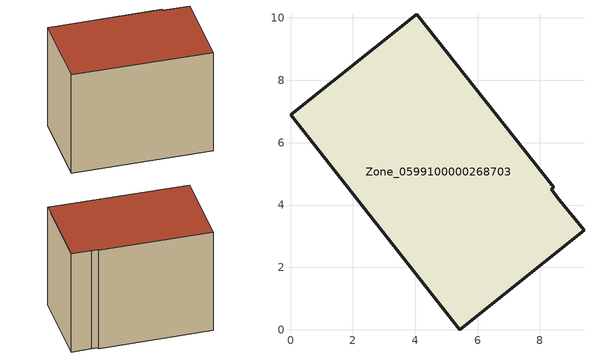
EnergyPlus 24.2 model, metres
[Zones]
Zone_0599100000268703
 floor ground (C_G): 8.37,4.51 8.62,4.17 9.41,3.19 5.42,0 0,6.9 4.05,10.12 8.44,4.57 z0
 wall outside (C_F): 5.42,0 9.41,3.19 8.62,4.17 8.37,4.51 8.44,4.57 4.05,10.12 0,6.9 5.42,0 z0:7.07
 roof outside (C_R): 8.37,4.51 8.44,4.57 4.05,10.12 0,6.9 5.42,0 9.41,3.19 8.62,4.17 z7.07
[BUILDING]
Pand.0599100000268703: North Axis=0; Terrain=City; Loads Convergence Tolerance Value=0.04; Temperature Convergence Tolerance Value=0.4; Solar Distribution=FullExterior; Maximum Number of Warmup Days=25; Minimum Number of Warmup Days=1
[Site:Location]
Rotterdam.The.Hague.AP_ZH_NLD Design_Conditions: Latitude=51.96; Longitude=4.45; Time Zone=1; Elevation=-4.5
[SITE:GROUNDTEMPERATURE:BUILDINGSURFACE]
18, 18, 18, 18, 18, 18, 18, 18, 18, 18, 18, 18
[MATERIAL] Thermal Absorptance=0.9; Solar Absorptance=0.7; Visible Absorptance=0.7
Name | Roughness | Thickness | Conductivity | Density | Specific Heat
G.TC.1946 | MediumSmooth | 0.15 | 1 | 540 | 1210
F.TC.1946 | Rough | 0.3 | 0.857143 | 1920 | 840
R.TC.1946 | MediumRough | 0.2 | 0.909091 | 1500 | 1000
[CONSTRUCTION]
C_G: G.TC.1946
C_F: F.TC.1946
C_R: R.TC.1946
[ZONE]
Zone_0599100000268703: Type=1; Multiplier=1; Ceiling Height=Autocalculate; Volume=Autocalculate; Floor Area=autocalculate; Part of Total Floor Area=Yes
[ZONEINFILTRATION:DESIGNFLOWRATE]
Infil_Zone_0599100000268703: Zone or ZoneList or Space or SpaceList=Zone_0599100000268703; Schedule=AlwaysOn; Design Flow Rate Calculation Method=Flow/Area; Flow Rate per Floor Area=0.003; Constant Term Coefficient=1; Temperature Term Coefficient=0; Velocity Term Coefficient=0; Velocity Squared Term Coefficient=0
[HVACTEMPLATE:ZONE:IDEALLOADSAIRSYSTEM]
Zone_0599100000268703: Maximum Heating Supply Air Temperature=50; Minimum Cooling Supply Air Temperature=13; Maximum Heating Supply Air Humidity Ratio=0.0156; Minimum Cooling Supply Air Humidity Ratio=0.0077; Heating Limit=NoLimit; Cooling Limit=NoLimit; Dehumidification Control Type=ConstantSensibleHeatRatio; Cooling Sensible Heat Ratio=0.7; Dehumidification Setpoint=60; Humidification Control Type=None; Humidification Setpoint=30; Outdoor Air Method=None; Outdoor Air Flow Rate per Person=0.00944; Outdoor Air Flow Rate per Zone Floor Area=0; Outdoor Air Flow Rate per Zone=0; Demand Controlled Ventilation Type=None; Outdoor Air Economizer Type=NoEconomizer; Heat Recovery Type=None; Sensible Heat Recovery Effectiveness=0.7; Latent Heat Recovery Effectiveness=0.65
[ZONECONTROL:THERMOSTAT]
ThermostatControl_Zone_0599100000268703: Zone or ZoneList=Zone_0599100000268703; Control Type Schedule=DualSetpointControlType; Control 1=Thermostat_Zone_0599100000268703; Temperature Difference Between Cutout And Setpoint=0
[THERMOSTATSETPOINT:DUALSETPOINT]
Thermostat_Zone_0599100000268703: Heating Setpoint Temperature Schedule=HeatingSetpoint_Zone_0599100000268703; Cooling Setpoint Temperature Schedule=CoolingSetpoint_Zone_0599100000268703
[SCHEDULE:COMPACT]
HeatingSetpoint_Zone_0599100000268703: Through: 12/31, For: AllDays, Until: 24:00, 21
CoolingSetpoint_Zone_0599100000268703: Through: 12/31, For: AllDays, Until: 24:00, 24
DualSetpointControlType: Through: 12/31, For: AllDays, Until: 24:00, 4
AlwaysOn: Through: 12/31, For: AllDays, Until: 24:00, 1
